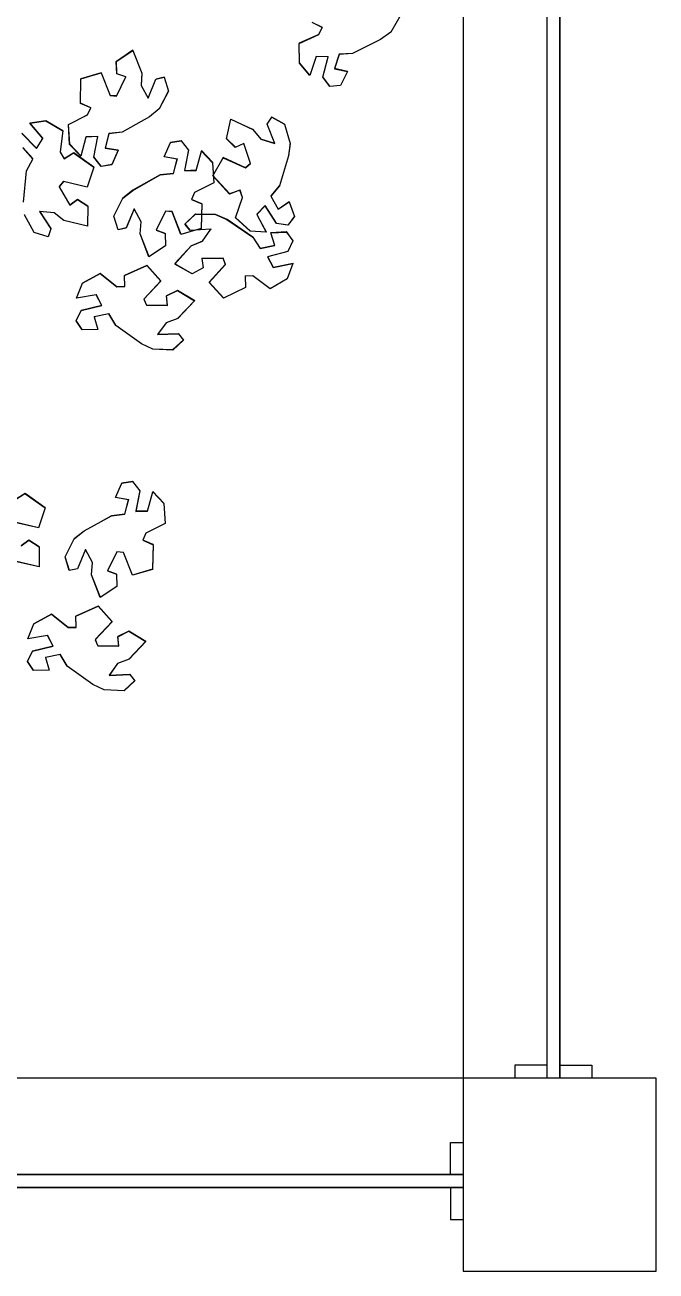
# Model space of a CAD drawing. Header units: centimetres. Extents: x -3096 to 17897, y -3131 to 15798.
# Drawn here: x 3076.3 to 3174.5, y 4113.3 to 4307 of the extents above; entities that cross this region are included whole.
import ezdxf

# ---------------------------------------------------------------- set-up
doc = ezdxf.new("R2010")
doc.units = ezdxf.units.CM
doc.layers.add('A-ANNO SYMB', color=3, linetype='Continuous', lineweight=13)
doc.layers.add('alberi', color=74, linetype='Continuous')
doc.layers.add('Riempimenti', color=4, linetype='Continuous')

msp = doc.modelspace()

# ---------------------------------------------------------------- linework, layer by layer
for p, q in [((3144.47, 4518.3), (3144.47, 4143.3)), ((3174.47, 4143.3), (3144.47, 4143.3)), ((3144.47, 4143.3), (3144.47, 4113.3)), ((3174.47, 4113.3), (3174.47, 4143.3)), ((3144.47, 4128.3), (3144.47, 4128.3)), ((3144.47, 4113.3), (3174.47, 4113.3))]:
    msp.add_line(p, q)
msp.add_lwpolyline([(3144.47, 4143.3), (3144.47, 4143.3), (2794.47, 4143.3), (2794.47, 4518.3)])
at = {"layer": 'A-ANNO SYMB'}
for points in [[(3134.75, 4308.64), (3133.19, 4305.94), (3131.61, 4304.79), (3127.23, 4302.61), (3125.14, 4302.49), (3124.46, 4300.26), (3126.47, 4299.83), (3125.38, 4297.65), (3123.71, 4297.47), (3122.65, 4298.94), (3122.65, 4298.94), (3123.45, 4302.11), (3121.6, 4302.15), (3120.62, 4299.19), (3119, 4301.11), (3118.96, 4304.2), (3122.01, 4305.56), (3122.55, 4306.65), (3120.99, 4307.41)], [(3075.78, 4290.2), (3078.07, 4287.86), (3079.07, 4289.42), (3077.06, 4291.8), (3079.55, 4292.17), (3082.2, 4290.6), (3081.76, 4287.28), (3082.4, 4286.25), (3083.87, 4287.18), (3083.87, 4287.18), (3086.99, 4284.96), (3085.98, 4281.84), (3082.27, 4282.7), (3081.63, 4281.89), (3083.26, 4279.03), (3084.45, 4279.92), (3086.08, 4278.89), (3086.04, 4275.78), (3082.33, 4276.63), (3080.84, 4277.82), (3078.58, 4278.04), (3080.34, 4275.35), (3079.87, 4274.14), (3077.72, 4274.81), (3076.23, 4277.55)], [(3076.08, 4279.51), (3076.51, 4284.38), (3077.5, 4286.22), (3075.96, 4287.97)], [(3074.83, 4233.29), (3076.3, 4234.22), (3076.3, 4234.22), (3079.42, 4232), (3078.41, 4228.89), (3074.7, 4229.74)], [(3075.69, 4226.08), (3076.88, 4226.96), (3078.51, 4225.93), (3078.47, 4222.82), (3074.76, 4223.68)]]:
    msp.add_lwpolyline(points, dxfattribs=at)
for points in [[(3098.6, 4296.79), (3097.18, 4294.01), (3095.66, 4292.78), (3091.39, 4290.38), (3089.32, 4290.16), (3088.74, 4287.9), (3090.78, 4287.57), (3089.8, 4285.34), (3088.14, 4285.07), (3087.01, 4286.49), (3087.01, 4286.49), (3087.64, 4289.7), (3085.79, 4289.64), (3084.96, 4286.63), (3083.25, 4288.47), (3083.05, 4291.55), (3086.03, 4293.07), (3086.52, 4294.18), (3084.92, 4294.87), (3084.92, 4294.87), (3084.99, 4298.7), (3088.13, 4299.62), (3089.52, 4296.08), (3090.54, 4296.01), (3091.98, 4298.97), (3090.58, 4299.45), (3090.51, 4301.37), (3093.09, 4303.11), (3094.49, 4299.56), (3094.35, 4297.66), (3095.45, 4295.67), (3096.68, 4298.64), (3097.93, 4298.94)], [(3116.65, 4291.63), (3117.55, 4288.65), (3117.3, 4286.7), (3115.88, 4282.02), (3114.54, 4280.42), (3115.69, 4278.39), (3117.39, 4279.56), (3118.23, 4277.28), (3117.21, 4275.93), (3115.41, 4276.18), (3115.41, 4276.18), (3113.65, 4278.93), (3112.36, 4277.61), (3113.84, 4274.86), (3111.32, 4275), (3109.05, 4277.09), (3110.15, 4280.25), (3109.74, 4281.39), (3108.11, 4280.78), (3108.11, 4280.78), (3105.5, 4283.59), (3107.13, 4286.43), (3110.59, 4284.84), (3111.38, 4285.49), (3110.36, 4288.63), (3109.02, 4288), (3107.64, 4289.34), (3108.3, 4292.38), (3111.76, 4290.79), (3112.98, 4289.32), (3115.15, 4288.64), (3113.98, 4291.64), (3114.68, 4292.72)], [(3090.1, 4277.35), (3091.53, 4280.12), (3093.06, 4281.35), (3097.33, 4283.73), (3099.41, 4283.95), (3099.99, 4286.21), (3097.96, 4286.54), (3098.94, 4288.77), (3100.61, 4289.03), (3101.73, 4287.61), (3101.73, 4287.61), (3101.09, 4284.4), (3102.94, 4284.46), (3103.77, 4287.46), (3105.49, 4285.61), (3105.67, 4282.53), (3102.69, 4281.03), (3102.19, 4279.92), (3103.79, 4279.22), (3103.79, 4279.22), (3103.71, 4275.39), (3100.57, 4274.48), (3099.18, 4278.03), (3098.16, 4278.1), (3096.71, 4275.14), (3098.12, 4274.66), (3098.18, 4272.74), (3095.59, 4271.01), (3094.21, 4274.56), (3094.35, 4276.47), (3093.26, 4278.46), (3092.02, 4275.49), (3090.76, 4275.2)], [(3102.82, 4277.64), (3105.94, 4277.61), (3107.72, 4276.79), (3111.76, 4274.05), (3112.89, 4272.29), (3115.17, 4272.78), (3114.56, 4274.75), (3116.99, 4274.87), (3117.97, 4273.5), (3117.2, 4271.85), (3117.2, 4271.85), (3114.05, 4270.99), (3114.93, 4269.36), (3117.99, 4269.96), (3117.1, 4267.6), (3114.43, 4266.05), (3111.75, 4268.05), (3110.53, 4267.99), (3110.63, 4266.25), (3110.63, 4266.25), (3107.17, 4264.6), (3104.94, 4267), (3107.49, 4269.83), (3107.1, 4270.78), (3103.81, 4270.74), (3104, 4269.27), (3102.32, 4268.36), (3099.61, 4269.9), (3102.17, 4272.72), (3103.93, 4273.45), (3105.23, 4275.32), (3102.01, 4275.09), (3101.19, 4276.09)], [(3099.29, 4256.53), (3096.17, 4256.64), (3094.41, 4257.5), (3090.44, 4260.35), (3089.35, 4262.13), (3087.06, 4261.7), (3087.62, 4259.72), (3085.19, 4259.66), (3084.25, 4261.05), (3085.05, 4262.67), (3085.05, 4262.67), (3088.23, 4263.46), (3087.39, 4265.11), (3084.32, 4264.59), (3085.26, 4266.92), (3087.97, 4268.4), (3090.6, 4266.34), (3091.82, 4266.37), (3091.76, 4268.11), (3091.76, 4268.11), (3095.26, 4269.67), (3097.43, 4267.22), (3094.81, 4264.45), (3095.18, 4263.5), (3098.47, 4263.45), (3098.31, 4264.92), (3100.02, 4265.8), (3102.69, 4264.19), (3100.06, 4261.43), (3098.28, 4260.74), (3096.94, 4258.91), (3100.16, 4259.06), (3100.96, 4258.04)], [(3082.53, 4224.39), (3083.96, 4227.16), (3085.49, 4228.39), (3089.76, 4230.77), (3091.84, 4230.99), (3092.42, 4233.25), (3090.39, 4233.59), (3091.37, 4235.82), (3093.03, 4236.08), (3094.16, 4234.65), (3094.16, 4234.65), (3093.51, 4231.45), (3095.37, 4231.5), (3096.2, 4234.5), (3097.91, 4232.65), (3098.1, 4229.58), (3095.11, 4228.07), (3094.62, 4226.96), (3096.22, 4226.27), (3096.22, 4226.27), (3096.14, 4222.44), (3092.99, 4221.52), (3091.61, 4225.07), (3090.59, 4225.14), (3089.14, 4222.19), (3090.54, 4221.7), (3090.61, 4219.78), (3088.02, 4218.06), (3086.64, 4221.6), (3086.78, 4223.51), (3085.69, 4225.5), (3084.45, 4222.53), (3083.19, 4222.24)], [(3091.72, 4203.57), (3088.6, 4203.69), (3086.84, 4204.54), (3082.87, 4207.39), (3081.78, 4209.18), (3079.49, 4208.74), (3080.05, 4206.76), (3077.62, 4206.7), (3076.67, 4208.09), (3077.48, 4209.72), (3077.48, 4209.72), (3080.66, 4210.5), (3079.82, 4212.15), (3076.75, 4211.63), (3077.69, 4213.97), (3080.39, 4215.44), (3083.03, 4213.39), (3084.24, 4213.42), (3084.19, 4215.15), (3084.19, 4215.15), (3087.69, 4216.71), (3089.86, 4214.26), (3087.24, 4211.5), (3087.6, 4210.54), (3090.9, 4210.49), (3090.74, 4211.97), (3092.45, 4212.84), (3095.11, 4211.23), (3092.49, 4208.47), (3090.71, 4207.79), (3089.37, 4205.95), (3092.59, 4206.1), (3093.39, 4205.09)]]:
    msp.add_lwpolyline(points, close=True, dxfattribs=at)
at = {"layer": 'alberi'}
for points in [[(3134.74, 4308.59), (3133.18, 4305.89), (3131.6, 4304.73), (3127.22, 4302.55), (3125.14, 4302.43), (3124.45, 4300.2), (3126.46, 4299.77), (3125.38, 4297.59), (3123.7, 4297.41), (3122.65, 4298.88), (3122.65, 4298.88), (3123.44, 4302.06), (3121.59, 4302.09), (3120.61, 4299.13), (3118.99, 4301.06), (3118.95, 4304.14), (3122, 4305.5), (3122.54, 4306.59), (3120.99, 4307.36)], [(3075.78, 4290.14), (3078.06, 4287.8), (3079.06, 4289.36), (3077.05, 4291.75), (3079.54, 4292.12), (3082.19, 4290.54), (3081.75, 4287.23), (3082.4, 4286.19), (3083.86, 4287.12), (3083.86, 4287.12), (3086.99, 4284.9), (3085.98, 4281.79), (3082.26, 4282.64), (3081.63, 4281.84), (3083.26, 4278.98), (3084.45, 4279.86), (3086.07, 4278.83), (3086.04, 4275.72), (3082.33, 4276.58), (3080.83, 4277.77), (3078.57, 4277.99), (3080.33, 4275.29), (3079.87, 4274.09), (3077.71, 4274.75), (3076.23, 4277.5)], [(3076.07, 4279.45), (3076.5, 4284.32), (3077.49, 4286.16), (3075.95, 4287.91)], [(3074.82, 4233.24), (3076.29, 4234.17), (3076.29, 4234.17), (3079.41, 4231.95), (3078.4, 4228.83), (3074.69, 4229.68)], [(3075.69, 4226.02), (3076.88, 4226.91), (3078.5, 4225.88), (3078.47, 4222.77), (3074.76, 4223.62)]]:
    msp.add_lwpolyline(points, dxfattribs=at)
for points in [[(3098.59, 4296.73), (3097.17, 4293.96), (3095.65, 4292.72), (3091.39, 4290.33), (3089.31, 4290.1), (3088.74, 4287.84), (3090.77, 4287.51), (3089.79, 4285.28), (3088.13, 4285.01), (3087, 4286.43), (3087, 4286.43), (3087.63, 4289.64), (3085.78, 4289.58), (3084.96, 4286.58), (3083.24, 4288.42), (3083.04, 4291.5), (3086.02, 4293.01), (3086.51, 4294.13), (3084.91, 4294.81), (3084.91, 4294.81), (3084.98, 4298.64), (3088.12, 4299.57), (3089.52, 4296.03), (3090.54, 4295.95), (3091.97, 4298.92), (3090.57, 4299.4), (3090.5, 4301.32), (3093.09, 4303.05), (3094.48, 4299.51), (3094.35, 4297.6), (3095.44, 4295.61), (3096.67, 4298.59), (3097.93, 4298.88)], [(3116.64, 4291.58), (3117.54, 4288.59), (3117.29, 4286.65), (3115.88, 4281.97), (3114.53, 4280.37), (3115.69, 4278.34), (3117.38, 4279.51), (3118.22, 4277.22), (3117.2, 4275.88), (3115.41, 4276.12), (3115.41, 4276.12), (3113.64, 4278.87), (3112.35, 4277.55), (3113.83, 4274.81), (3111.32, 4274.95), (3109.05, 4277.04), (3110.15, 4280.19), (3109.73, 4281.33), (3108.1, 4280.72), (3108.1, 4280.72), (3105.5, 4283.53), (3107.12, 4286.37), (3110.58, 4284.78), (3111.37, 4285.44), (3110.35, 4288.57), (3109.01, 4287.95), (3107.63, 4289.29), (3108.3, 4292.33), (3111.75, 4290.73), (3112.98, 4289.26), (3115.14, 4288.59), (3113.97, 4291.59), (3114.67, 4292.67)], [(3090.09, 4277.3), (3091.53, 4280.07), (3093.05, 4281.29), (3097.32, 4283.68), (3099.4, 4283.89), (3099.98, 4286.15), (3097.95, 4286.49), (3098.94, 4288.72), (3100.6, 4288.98), (3101.72, 4287.55), (3101.72, 4287.55), (3101.08, 4284.35), (3102.93, 4284.4), (3103.77, 4287.4), (3105.48, 4285.56), (3105.66, 4282.48), (3102.68, 4280.97), (3102.19, 4279.86), (3103.78, 4279.17), (3103.78, 4279.17), (3103.7, 4275.34), (3100.56, 4274.42), (3099.18, 4277.97), (3098.15, 4278.05), (3096.71, 4275.09), (3098.11, 4274.6), (3098.17, 4272.68), (3095.58, 4270.96), (3094.2, 4274.51), (3094.34, 4276.41), (3093.25, 4278.4), (3092.01, 4275.43), (3090.76, 4275.14)], [(3102.81, 4277.59), (3105.93, 4277.55), (3107.71, 4276.74), (3111.76, 4273.99), (3112.88, 4272.23), (3115.16, 4272.72), (3114.55, 4274.69), (3116.98, 4274.81), (3117.96, 4273.44), (3117.2, 4271.8), (3117.2, 4271.8), (3114.04, 4270.93), (3114.92, 4269.3), (3117.98, 4269.9), (3117.09, 4267.54), (3114.43, 4266), (3111.74, 4267.99), (3110.53, 4267.93), (3110.62, 4266.2), (3110.62, 4266.2), (3107.17, 4264.55), (3104.94, 4266.95), (3107.49, 4269.78), (3107.1, 4270.72), (3103.8, 4270.69), (3104, 4269.22), (3102.31, 4268.3), (3099.61, 4269.84), (3102.16, 4272.67), (3103.93, 4273.4), (3105.22, 4275.26), (3102, 4275.04), (3101.18, 4276.03)], [(3099.28, 4256.47), (3096.17, 4256.59), (3094.4, 4257.44), (3090.43, 4260.29), (3089.35, 4262.08), (3087.06, 4261.64), (3087.62, 4259.66), (3085.18, 4259.6), (3084.24, 4260.99), (3085.05, 4262.62), (3085.05, 4262.62), (3088.22, 4263.4), (3087.38, 4265.05), (3084.31, 4264.53), (3085.25, 4266.87), (3087.96, 4268.35), (3090.59, 4266.29), (3091.81, 4266.32), (3091.76, 4268.05), (3091.76, 4268.05), (3095.25, 4269.62), (3097.42, 4267.16), (3094.8, 4264.4), (3095.17, 4263.44), (3098.46, 4263.39), (3098.3, 4264.87), (3100.02, 4265.74), (3102.68, 4264.14), (3100.06, 4261.38), (3098.27, 4260.69), (3096.93, 4258.86), (3100.15, 4259), (3100.95, 4257.99)], [(3082.52, 4224.34), (3083.96, 4227.11), (3085.48, 4228.34), (3089.75, 4230.72), (3091.83, 4230.94), (3092.41, 4233.19), (3090.38, 4233.53), (3091.36, 4235.76), (3093.03, 4236.02), (3094.15, 4234.6), (3094.15, 4234.6), (3093.51, 4231.39), (3095.36, 4231.44), (3096.2, 4234.45), (3097.91, 4232.6), (3098.09, 4229.52), (3095.11, 4228.02), (3094.62, 4226.9), (3096.21, 4226.21), (3096.21, 4226.21), (3096.13, 4222.38), (3092.99, 4221.47), (3091.6, 4225.01), (3090.58, 4225.09), (3089.14, 4222.13), (3090.54, 4221.64), (3090.6, 4219.72), (3088.01, 4218), (3086.63, 4221.55), (3086.77, 4223.46), (3085.68, 4225.45), (3084.44, 4222.47), (3083.18, 4222.18)], [(3091.71, 4203.52), (3088.6, 4203.63), (3086.83, 4204.49), (3082.86, 4207.33), (3081.77, 4209.12), (3079.49, 4208.68), (3080.05, 4206.7), (3077.61, 4206.64), (3076.67, 4208.04), (3077.47, 4209.66), (3077.47, 4209.66), (3080.65, 4210.45), (3079.81, 4212.1), (3076.74, 4211.57), (3077.68, 4213.91), (3080.39, 4215.39), (3083.02, 4213.33), (3084.24, 4213.36), (3084.18, 4215.1), (3084.18, 4215.1), (3087.68, 4216.66), (3089.85, 4214.21), (3087.23, 4211.44), (3087.6, 4210.49), (3090.89, 4210.44), (3090.73, 4211.91), (3092.44, 4212.79), (3095.11, 4211.18), (3092.49, 4208.42), (3090.7, 4207.73), (3089.36, 4205.9), (3092.58, 4206.04), (3093.38, 4205.03)]]:
    msp.add_lwpolyline(points, close=True, dxfattribs=at)
at = {"layer": 'Riempimenti'}
for p, q in [((3159.47, 4143.3), (3159.47, 4488.3)), ((3159.47, 4143.3), (3159.47, 4488.3)), ((3159.47, 4488.3), (3159.47, 4143.3)), ((3159.47, 4143.3), (3159.47, 4488.3)), ((3159.47, 4145.3), (3159.47, 4323.3)), ((3157.47, 4315.8), (3157.47, 4143.3)), ((3157.47, 4145.3), (3152.47, 4145.3)), ((3152.47, 4145.3), (3152.47, 4143.3)), ((3159.47, 4145.3), (3164.47, 4145.3)), ((3164.47, 4145.3), (3164.47, 4143.3)), ((3142.47, 4128.3), (3142.47, 4133.3)), ((3142.47, 4133.3), (3144.47, 4133.3)), ((2794.47, 4128.3), (3144.47, 4128.3)), ((3144.47, 4128.3), (2794.47, 4128.3)), ((2796.47, 4128.3), (3144.47, 4128.3)), ((2794.47, 4126.3), (3144.47, 4126.3)), ((2794.47, 4126.3), (3144.47, 4126.3)), ((3144.47, 4126.3), (2794.47, 4126.3)), ((3142.47, 4126.3), (3142.47, 4121.3)), ((3142.47, 4121.3), (3144.47, 4121.3))]:
    msp.add_line(p, q, dxfattribs=at)

doc.saveas('drawing.dxf')
